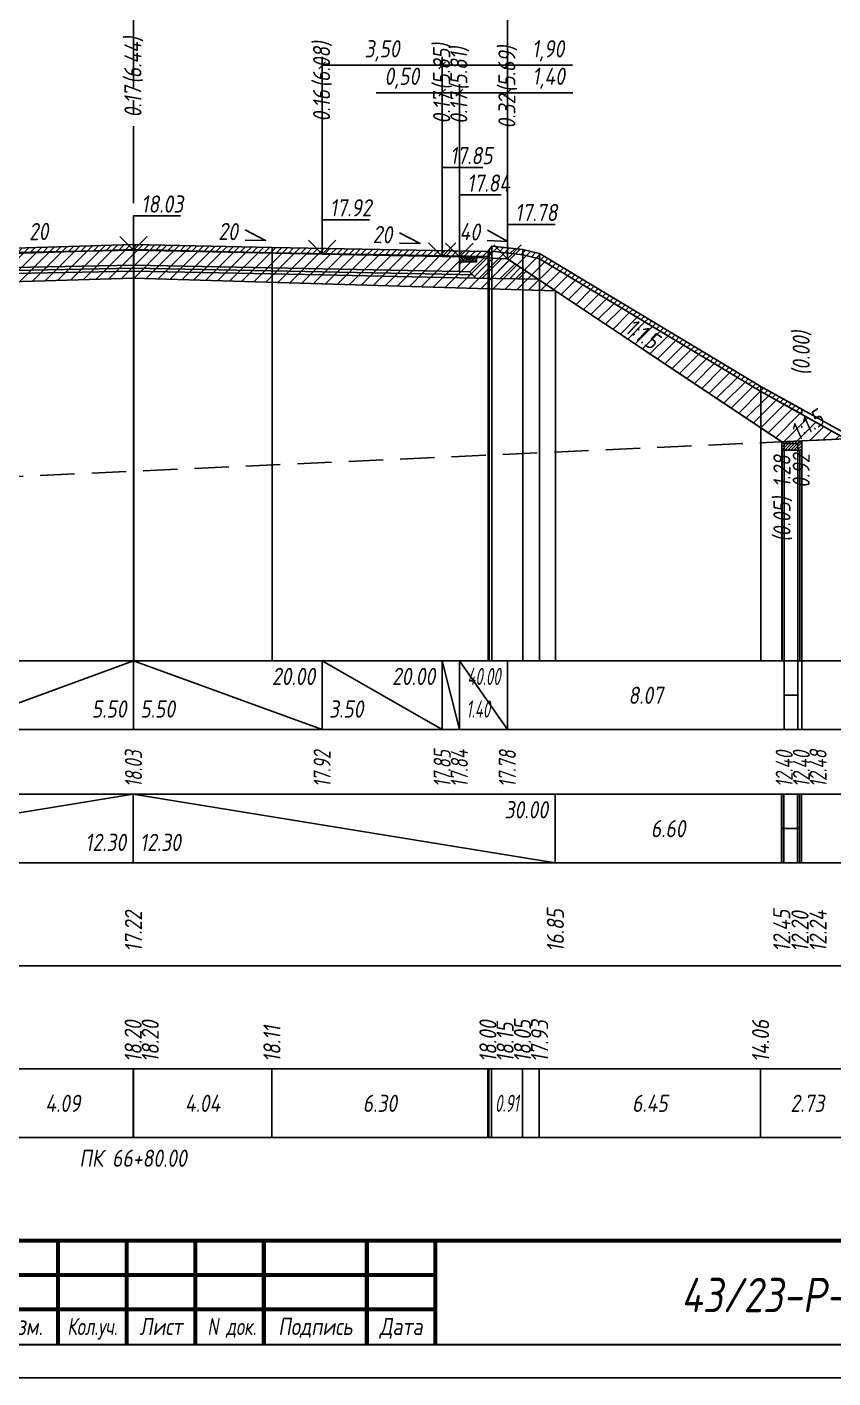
# Model space of a CAD drawing. Extents: x -717 to 1451, y -133302 to 233.
# Drawn here: x 205.4 to 322.9, y -105058.4 to -104861.7 of the extents above; entities that cross this region are included whole.
import ezdxf
from ezdxf.enums import TextEntityAlignment as Align

# ---------------------------------------------------------------- set-up
doc = ezdxf.new("R2010")
doc.units = 0
doc.linetypes.add('осевая2', pattern=[1.125, 0.75, -0.125, 0.125, -0.125])
doc.linetypes.add('штриховая', pattern=[0.75, 0.5, -0.25])
for name, color, linetype in [('Зарамочное оформление', 7, 'Continuous'), ('Интерполированный поперечник', 2, 'Continuous'), ('Код_510', 7, 'Continuous'), ('Код_514', 1, 'Continuous'), ('Код_516', 1, 'Continuous'), ('Контур_0', 7, 'Continuous'), ('Контур_2521', 7, 'Continuous'), ('Контур_2564', 7, 'Continuous'), ('Контур_2660', 7, 'Continuous'), ('Контур_2665', 7, 'Continuous'), ('Контур_400', 7, 'Continuous'), ('Контур_508', 7, 'Continuous'), ('Контур_512', 7, 'Continuous'), ('Контур_513', 7, 'Continuous'), ('Контур_818', 7, 'Continuous'), ('Красный поперечник', 1, 'Continuous'), ('Объём_2501', 7, 'Continuous'), ('Объём_2564', 7, 'Continuous'), ('Объём_2650', 7, 'Continuous'), ('Объём_2660', 7, 'Continuous'), ('Объём_2661', 7, 'Continuous'), ('Объём_2663', 7, 'Continuous'), ('Объём_2664', 7, 'Continuous'), ('Объём_2665', 7, 'Continuous'), ('Объём_2666', 7, 'Continuous'), ('Ось', 1, 'осевая2'), ('Откосы', 7, 'Continuous'), ('Отметки покрытия', 7, 'Continuous'), ('Подписи поперечников', 7, 'Continuous'), ('Рабочие отметки', 7, 'Continuous'), ('Рабочие отметки доп.', 7, 'Continuous'), ('Таблица', 7, 'Continuous'), ('Уклоны проезжей части', 7, 'Continuous'), ('Черный поперечник', 3, 'Continuous')]:
    doc.layers.add(name, color=color, linetype=linetype)
for name, color, linetype, true_color in [('Контур_2540', 2, 'Continuous', 0xffff00), ('Контур_2560', 2, 'Continuous', 0xffff00), ('Контур_2561', 7, 'Continuous', 0xff8040), ('Контур_2562', 3, 'Continuous', 0x00ff00), ('Контур_2563', 7, 'Continuous', 0xff8000), ('Контур_2570', 7, 'Continuous', 0x80ff00), ('Контур_2583', 3, 'Continuous', 0x00ff00), ('Контур_2584', 3, 'Continuous', 0x00ff00), ('Контур_2736', 4, 'Continuous', 0x00ffff), ('Контур_2737', 4, 'Continuous', 0x00ffff), ('Контур_2738', 4, 'Continuous', 0x00ffff), ('Контур_2739', 4, 'Continuous', 0x00ffff), ('Контур_2741', 4, 'Continuous', 0x00ffff), ('Контур_2742', 4, 'Continuous', 0x00ffff), ('Контур_2743', 4, 'Continuous', 0x00ffff), ('Контур_2744', 7, 'Continuous', 0xa4ffff), ('Контур_2745', 7, 'Continuous', 0xa4ffff), ('Контур_2747', 4, 'Continuous', 0x00ffff), ('Контур_2748', 4, 'Continuous', 0x00ffff), ('Контур_2749', 4, 'Continuous', 0x00ffff), ('Контур_2750', 4, 'Continuous', 0x00ffff), ('Контур_2751', 4, 'Continuous', 0x00ffff), ('Контур_2752', 4, 'Continuous', 0x00ffff), ('Контур_402', 7, 'Continuous', 0xff6464), ('Контур_703', 4, 'Continuous', 0x00ffff), ('Контур_705', 4, 'Continuous', 0x00ffff), ('Контур_707', 4, 'Continuous', 0x00ffff), ('Контур_720', 131, 'Continuous', 0xaaffff), ('Объём_2500', 7, 'Continuous', 0xc0c0c0), ('Объём_2520', 7, 'Continuous', 0x80ffff), ('Объём_2540', 2, 'Continuous', 0xffff00), ('Объём_2560', 2, 'Continuous', 0xffff00), ('Объём_2561', 7, 'Continuous', 0xff8040), ('Объём_2562', 3, 'Continuous', 0x00ff00), ('Объём_2563', 7, 'Continuous', 0xff8000), ('Объём_2570', 7, 'Continuous', 0x80ff00), ('Объём_2580', 3, 'Continuous', 0x00ff00), ('Объём_2583', 3, 'Continuous', 0x00ff00), ('Объём_2584', 3, 'Continuous', 0x00ff00), ('Объём_2594', 3, 'Continuous', 0x00ff00), ('Объём_2598', 3, 'Continuous', 0x00ff00), ('Объём_2600', 7, 'Continuous', 0x808000), ('Объём_2620', 2, 'Continuous', 0xffff00)]:
    doc.layers.add(name, color=color, linetype=linetype, true_color=true_color)
doc.styles.get("Standard").update_dxf_attribs({"font": 'txt', "height": 2.5})
doc.styles.add('М', font='romand.shx', dxfattribs={"width": 0.8, "oblique": 10, "height": 2.5})
doc.dimstyles.new('ISO-25', dxfattribs={"dimtxt": 2.5, "dimasz": 2.5, "dimexe": 1.25, "dimexo": 0.625, "dimtad": 1, "dimtxsty": 'Standard', "dimcen": 2.5, "dimadec": 0, "dimazin": 0, "dimtfac": 1, "dimtmove": 0, "dimatfit": 3, "dimfxl": 1, "dimarcsym": 0})

# ---------------------------------------------------------------- blocks, each defined once
blk = doc.blocks.new('_Oblique')
at = {"color": 0, "linetype": 'ByBlock', "lineweight": -2}
blk.add_line((-0.5, -0.5), (0.5, 0.5), dxfattribs=at)
blk = doc.blocks.new('*D2130')
at = {"color": 0, "lineweight": -2, "transparency": 16777216}
for p, q in [((268.44, -104894.57), (268.44, -104870)), ((275.44, -104894.85), (275.44, -104870)), ((268.44, -104871.25), (275.44, -104871.25)), ((275.44, -104871.25), (285, -104871.25))]:
    blk.add_line(p, q, dxfattribs=at)
at = {"layer": 'Defpoints', "color": 0, "transparency": 16777216}
for p in [(275.44, -104871.25), (268.44, -104895.2), (275.44, -104895.48)]:
    blk.add_point(p, dxfattribs=at)
at = {"color": 0, "lineweight": -2, "transparency": 16777216, "rotation": 180}
blk.add_blockref('_Oblique', (268.44, -104871.25), dxfattribs=at)
at = {"color": 0, "lineweight": -2, "transparency": 16777216}
blk.add_blockref('_Oblique', (275.44, -104871.25), dxfattribs=at)
at = {"color": 0, "transparency": 16777216, "insert": (281.46, -104869.14), "char_height": 2.5, "width": 8.75, "attachment_point": 5, "style": 'М'}
blk.add_mtext('1,40', dxfattribs=at)
blk = doc.blocks.new('*D2132')
at = {"color": 0, "lineweight": -2, "transparency": 16777216}
for p, q in [((265.94, -104894.52), (265.94, -104870)), ((268.44, -104894.57), (268.44, -104870)), ((265.94, -104871.25), (256.31, -104871.25)), ((268.44, -104871.25), (265.94, -104871.25))]:
    blk.add_line(p, q, dxfattribs=at)
at = {"layer": 'Defpoints', "color": 0, "transparency": 16777216}
for p in [(268.44, -104871.25), (265.94, -104895.15), (268.44, -104895.2)]:
    blk.add_point(p, dxfattribs=at)
at = {"color": 0, "lineweight": -2, "transparency": 16777216, "rotation": 180}
blk.add_blockref('_Oblique', (265.94, -104871.25), dxfattribs=at)
at = {"color": 0, "lineweight": -2, "transparency": 16777216}
blk.add_blockref('_Oblique', (268.44, -104871.25), dxfattribs=at)
at = {"color": 0, "transparency": 16777216, "insert": (260.07, -104869.14), "char_height": 2.5, "width": 9.1667, "attachment_point": 5, "style": 'М'}
blk.add_mtext('0,50', dxfattribs=at)
blk = doc.blocks.new('*D2134')
at = {"color": 0, "lineweight": -2, "transparency": 16777216}
for p, q in [((248.44, -104894.17), (248.44, -104866)), ((265.94, -104894.52), (265.94, -104866)), ((265.94, -104867.25), (248.44, -104867.25))]:
    blk.add_line(p, q, dxfattribs=at)
at = {"layer": 'Defpoints', "color": 0, "transparency": 16777216}
for p in [(248.44, -104867.25), (248.44, -104894.8), (265.94, -104895.15)]:
    blk.add_point(p, dxfattribs=at)
at = {"color": 0, "lineweight": -2, "transparency": 16777216, "rotation": 180}
blk.add_blockref('_Oblique', (248.44, -104867.25), dxfattribs=at)
at = {"color": 0, "lineweight": -2, "transparency": 16777216}
blk.add_blockref('_Oblique', (265.94, -104867.25), dxfattribs=at)
at = {"color": 0, "transparency": 16777216, "insert": (257.19, -104865.14), "char_height": 2.5, "width": 9.5833, "attachment_point": 5, "style": 'М'}
blk.add_mtext('3,50', dxfattribs=at)
blk = doc.blocks.new('*D2135')
at = {"color": 0, "lineweight": -2, "transparency": 16777216}
for p, q in [((265.94, -104894.52), (265.94, -104866)), ((275.44, -104894.85), (275.44, -104866)), ((265.94, -104867.25), (275.44, -104867.25)), ((275.44, -104867.25), (284.93, -104867.25))]:
    blk.add_line(p, q, dxfattribs=at)
at = {"layer": 'Defpoints', "color": 0, "transparency": 16777216}
for p in [(265.94, -104867.25), (265.94, -104895.15), (275.44, -104895.48)]:
    blk.add_point(p, dxfattribs=at)
at = {"color": 0, "lineweight": -2, "transparency": 16777216, "rotation": 180}
blk.add_blockref('_Oblique', (265.94, -104867.25), dxfattribs=at)
at = {"color": 0, "lineweight": -2, "transparency": 16777216}
blk.add_blockref('_Oblique', (275.44, -104867.25), dxfattribs=at)
at = {"color": 0, "transparency": 16777216, "insert": (281.39, -104865.14), "char_height": 2.5, "width": 8.75, "attachment_point": 5, "style": 'М'}
blk.add_mtext('1,90', dxfattribs=at)
blk = doc.blocks.new('*D2137')
at = {"color": 0, "lineweight": -2, "transparency": 16777216}
for p, q in [((166.44, -104894.85), (166.44, -104858)), ((275.44, -104894.85), (275.44, -104858)), ((166.44, -104859.25), (275.44, -104859.25))]:
    blk.add_line(p, q, dxfattribs=at)
at = {"layer": 'Defpoints', "color": 0, "transparency": 16777216}
for p in [(275.44, -104859.25), (166.44, -104895.48), (275.44, -104895.48)]:
    blk.add_point(p, dxfattribs=at)
at = {"color": 0, "lineweight": -2, "transparency": 16777216, "rotation": 180}
blk.add_blockref('_Oblique', (166.44, -104859.25), dxfattribs=at)
at = {"color": 0, "lineweight": -2, "transparency": 16777216}
blk.add_blockref('_Oblique', (275.44, -104859.25), dxfattribs=at)
at = {"color": 0, "transparency": 16777216, "insert": (220.94, -104857.14), "char_height": 2.5, "width": 11.25, "attachment_point": 5, "style": 'М'}
blk.add_mtext('21,80', dxfattribs=at)
blk = doc.blocks.new('Штамп')
at = {"linetype": 'Continuous'}
blk.add_wipeout([(199.95, -411.25), (384.95, -411.25), (384.95, -426.25), (199.95, -426.25)], dxfattribs=at).dxf.layer = 'Зарамочное оформление'
at = {"layer": 'Зарамочное оформление', "linetype": 'Continuous', "lineweight": -3, "const_width": 0.6, "flags": 128}
for points in [[(199.95, -426.25), (199.95, -411.25), (384.95, -411.25)], [(209.95, -411.25), (209.95, -426.25)], [(219.95, -411.25), (219.95, -426.25)], [(229.95, -411.25), (229.95, -426.25)], [(239.95, -411.25), (239.95, -426.25)], [(254.95, -411.25), (254.95, -426.25)], [(264.95, -411.25), (264.95, -426.25)], [(374.95, -411.25), (374.95, -426.25)], [(199.95, -416.25), (264.95, -416.25)], [(374.95, -418.25), (384.95, -418.25)], [(199.95, -421.25), (264.95, -421.25)]]:
    blk.add_lwpolyline(points, dxfattribs=at)
at = {"linetype": 'Continuous', "insert": (319.95, -419.17), "char_height": 5, "width": 110, "attachment_point": 5, "style": 'М'}
blk.add_mtext('{\\Q10;\\W0.8;43/23-Р-ЗП2-1}', dxfattribs=at)
at = {"layer": 'Зарамочное оформление', "linetype": 'Continuous', "style": 'М', "oblique": 10}
for s, width, p in [('Лист', 0.8, (379.95, -414.66)), ('Изм.', 0.8, (204.95, -423.75)), ('Кол.уч.', 0.7, (214.95, -423.75)), ('Лист', 0.8, (224.95, -423.75)), ('N док.', 0.7, (235.28, -423.75)), ('Подпись', 0.8, (247.45, -423.75)), ('Дата', 0.8, (259.95, -423.75))]:
    blk.add_text(s, height=2.5, dxfattribs=dict(at, width=width)).set_placement(p, align=Align.MIDDLE_CENTER)
blk = doc.blocks.new('шифр')
blk.add_blockref('Штамп', (0, -104687))

msp = doc.modelspace()

# ---------------------------------------------------------------- hatches: boundary and pattern name
h = msp.add_hatch()
h.set_pattern_fill('ANSI37', color=256, scale=0.1)
h.set_pattern_definition([(45, (269.69328, -104895.38618), (-0.22451, 0.22451), []), (135, (269.69328, -104895.38618), (-0.22451, -0.22451), [])])
h.paths.add_polyline_path([(268.443, -104895.136), (268.443, -104895.889), (270.949, -104895.889), (270.944, -104895.236), (269.764, -104895.386)])
at = {"layer": 'Объём_2563'}
h = msp.add_hatch(dxfattribs=at)
h.set_pattern_fill('ANSI31', color=256, scale=0.3)
h.paths.add_polyline_path([(269.943, -104897.316), (270.862, -104898.235), (279.943, -104898.416), (275.443, -104895.416), (270.944, -104895.236), (270.949, -104895.889), (268.443, -104895.889), (268.443, -104897.286)])
at = {"layer": 'Объём_2570'}
h = msp.add_hatch(dxfattribs=at)
h.set_pattern_fill('ANSI31', color=256, scale=0.2)
h.paths.add_polyline_path([(220.943, -104894.101), (200.49, -104894.736), (171.405, -104895.467), (170.905, -104894.716), (167.67, -104894.944), (167.67, -104894.194), (170.905, -104893.966), (171.405, -104894.717), (200.49, -104893.986), (220.943, -104893.351)])
h = msp.add_hatch(dxfattribs=at)
h.set_pattern_fill('ANSI31', color=256, scale=0.2)
h.paths.add_polyline_path([(318.342, -104918.073), (312.405, -104914.767), (280.137, -104895.413), (277.693, -104894.842), (273.161, -104894.336), (272.661, -104895.096), (241.18, -104894.552), (220.986, -104894.099), (220.943, -104894.101), (220.943, -104893.351), (220.986, -104893.349), (241.18, -104893.802), (272.661, -104894.346), (273.161, -104893.586), (277.693, -104894.092), (280.137, -104894.663), (312.405, -104914.017), (318.342, -104917.323)])
at = {"layer": 'Объём_2600'}
h = msp.add_hatch(dxfattribs=at)
h.set_pattern_fill('ANSI31', color=6, scale=0.4)
h.paths.add_polyline_path([(220.943, -104898.236), (159.446, -104900.081), (120.545, -104926.015), (152.121, -104903.656), (167.67, -104894.194), (167.67, -104894.944), (170.905, -104894.716), (171.405, -104895.467), (200.49, -104894.736), (220.943, -104894.101)])
h = msp.add_hatch(dxfattribs=at)
h.set_pattern_fill('ANSI31', color=6, scale=0.4)
h.paths.add_polyline_path([(318.342, -104921.943), (315.431, -104922.075), (282.441, -104900.081), (220.943, -104898.236), (220.943, -104894.101), (220.986, -104894.099), (241.18, -104894.552), (272.661, -104895.096), (273.161, -104894.336), (277.693, -104894.842), (280.137, -104895.413), (312.405, -104914.767), (324.77, -104921.651)])
at = {"layer": 'Объём_2620'}
h = msp.add_hatch(dxfattribs=at)
h.set_pattern_fill('ANSI31', color=2, scale=0.1)
h.paths.add_polyline_path([(315.431, -104922.075), (318.342, -104921.943), (318.342, -104923.145), (318.091, -104923.313), (315.485, -104923.313), (315.431, -104923.277)])

# ---------------------------------------------------------------- linework, layer by layer
at = {"flags": 128}
msp.add_lwpolyline([(-30.054, -105058.421), (389.946, -105058.421), (389.946, -104761.421), (-30.054, -104761.421)], close=True, dxfattribs=at)
at = {"const_width": 0.6, "flags": 128}
msp.add_lwpolyline([(-10.054, -105053.421), (384.946, -105053.421), (384.946, -104766.421), (-10.054, -104766.421)], close=True, dxfattribs=at)
msp.add_lwpolyline([(268.443, -104895.136), (268.443, -104895.889), (270.949, -104895.889), (270.944, -104895.236), (269.764, -104895.386), (268.443, -104895.136)])
at = {"layer": 'Код_510'}
for p, q in [((220.889, -105023.421), (220.889, -105013.421)), ((220.932, -105023.421), (220.932, -105013.421)), ((241.125, -105023.421), (241.125, -105013.421)), ((272.607, -105023.421), (272.607, -105013.421)), ((272.752, -105023.421), (272.752, -105013.421)), ((273.107, -105023.421), (273.107, -105013.421)), ((277.638, -105023.421), (277.638, -105013.421)), ((280.083, -105023.421), (280.083, -105013.421)), ((312.351, -105023.421), (312.351, -105013.421))]:
    msp.add_line(p, q, dxfattribs=at)
at = {"layer": 'Код_514'}
for p, q in [((193.443, -104964), (220.943, -104954)), ((220.943, -104964), (220.943, -104954)), ((220.943, -104954), (248.443, -104964)), ((248.443, -104964), (248.443, -104954)), ((248.443, -104954), (265.943, -104964)), ((265.943, -104964), (265.943, -104954)), ((265.943, -104954), (268.443, -104964)), ((268.443, -104964), (268.443, -104954)), ((268.443, -104954), (275.443, -104964)), ((275.443, -104964), (275.443, -104954)), ((315.788, -104964), (315.788, -104954)), ((317.788, -104964), (317.788, -104954)), ((318.342, -104964), (318.342, -104954)), ((315.788, -104959), (317.788, -104959))]:
    msp.add_line(p, q, dxfattribs=at)
at = {"layer": 'Код_516'}
for p, q in [((159.392, -104983.421), (220.889, -104973.421)), ((220.889, -104983.421), (220.889, -104973.421)), ((220.889, -104973.421), (282.386, -104983.421)), ((282.386, -104983.421), (282.386, -104973.421)), ((315.377, -104983.421), (315.377, -104973.421)), ((315.377, -104983.421), (315.377, -104973.421)), ((315.431, -104983.421), (315.431, -104973.421)), ((315.734, -104983.421), (315.734, -104973.421)), ((317.734, -104983.421), (317.734, -104973.421)), ((318.036, -104983.421), (318.036, -104973.421)), ((318.288, -104983.421), (318.288, -104973.421)), ((315.431, -104978.421), (315.734, -104978.421)), ((315.734, -104978.421), (317.734, -104978.421)), ((317.734, -104978.421), (318.036, -104978.421))]:
    msp.add_line(p, q, dxfattribs=at)
at = {"layer": 'Контур_0', "flags": 128}
for points in [[(220.943, -104894.186), (193.443, -104894.736), (175.943, -104895.086), (175.943, -104895.086), (175.943, -104895.086), (175.943, -104895.086), (175.943, -104895.086), (173.443, -104895.136), (173.443, -104897.286), (175.943, -104897.236), (175.943, -104897.236), (175.943, -104897.236), (175.943, -104897.236), (175.943, -104897.236), (175.943, -104897.236), (193.443, -104896.886), (220.943, -104896.336), (220.943, -104894.186)], [(220.943, -104894.186), (248.443, -104894.736), (265.943, -104895.086), (265.943, -104895.086), (265.943, -104895.086), (265.943, -104895.086), (265.943, -104895.086), (265.943, -104895.086), (268.443, -104895.136), (268.443, -104897.286), (265.943, -104897.236), (265.943, -104897.236), (265.943, -104897.236), (265.943, -104897.236), (265.943, -104897.236), (265.943, -104897.236), (248.443, -104896.886), (220.943, -104896.336), (220.943, -104894.186)], [(220.943, -104896.336), (193.443, -104896.886), (175.943, -104897.236), (175.943, -104897.236), (175.943, -104897.236), (175.943, -104897.236), (175.943, -104897.236), (175.943, -104897.236), (173.443, -104897.286), (171.943, -104897.316), (171.025, -104898.235), (173.443, -104898.186), (175.943, -104898.136), (175.943, -104898.136), (175.943, -104898.136), (175.943, -104898.136), (175.943, -104898.136), (175.943, -104898.136), (193.443, -104897.786), (220.943, -104897.236), (220.943, -104896.336)], [(220.943, -104896.336), (248.443, -104896.886), (265.943, -104897.236), (265.943, -104897.236), (265.943, -104897.236), (265.943, -104897.236), (265.943, -104897.236), (265.943, -104897.236), (268.443, -104897.286), (269.943, -104897.316), (270.862, -104898.235), (268.443, -104898.186), (265.943, -104898.136), (265.943, -104898.136), (265.943, -104898.136), (265.943, -104898.136), (265.943, -104898.136), (265.943, -104898.136), (248.443, -104897.786), (220.943, -104897.236), (220.943, -104896.336)], [(275.443, -104895.416), (275.443, -104895.416)], [(275.443, -104895.416), (315.431, -104922.075), (315.431, -104922.075), (315.431, -104922.075), (315.431, -104922.075), (315.431, -104922.075), (315.431, -104922.075), (315.431, -104922.075), (315.431, -104922.075), (315.431, -104922.075), (315.431, -104922.075), (315.431, -104922.075), (315.431, -104922.075), (315.431, -104922.075), (315.431, -104922.075), (315.788, -104922.313)], [(275.443, -104895.416), (315.431, -104922.075), (315.431, -104922.075), (315.431, -104922.075), (315.431, -104922.075), (315.431, -104922.075), (315.431, -104922.075), (315.431, -104922.075), (315.431, -104922.075), (315.431, -104922.075), (315.431, -104922.075), (315.431, -104922.075), (315.431, -104922.075), (315.431, -104922.075), (315.431, -104922.075), (315.788, -104922.313), (317.788, -104922.313), (318.342, -104921.943), (318.342, -104921.943), (318.342, -104921.943), (318.342, -104921.943), (318.342, -104921.943), (318.342, -104921.943), (318.342, -104921.943), (318.342, -104921.943), (318.342, -104921.943), (318.342, -104921.943), (318.342, -104921.943), (318.342, -104921.943), (318.342, -104921.943)], [(268.443, -104897.286), (269.943, -104897.316), (270.862, -104898.235), (279.943, -104898.416)]]:
    msp.add_lwpolyline(points, dxfattribs=at)
at = {"layer": 'Контур_2521', "color": 250, "flags": 128}
for points in [[(220.943, -104896.786), (193.443, -104897.336), (175.943, -104897.686), (175.943, -104897.686), (175.943, -104897.686), (175.943, -104897.686), (175.943, -104897.686), (175.943, -104897.686), (173.443, -104897.736), (171.484, -104897.775)], [(220.943, -104896.786), (248.443, -104897.336), (265.943, -104897.686), (265.943, -104897.686), (265.943, -104897.686), (265.943, -104897.686), (265.943, -104897.686), (265.943, -104897.686), (268.443, -104897.736), (270.402, -104897.775)]]:
    msp.add_lwpolyline(points, dxfattribs=at)
at = {"layer": 'Контур_2540', "flags": 128}
for points in [[(193.443, -104897.786), (175.943, -104898.136), (173.443, -104898.186), (171.025, -104898.235), (161.943, -104898.416), (159.446, -104900.081), (220.943, -104898.236), (220.943, -104897.236), (193.443, -104897.786)], [(220.943, -104898.236), (282.441, -104900.081), (279.943, -104898.416), (270.862, -104898.235), (268.443, -104898.186), (265.943, -104898.136), (248.443, -104897.786), (220.943, -104897.236), (220.943, -104898.236)]]:
    msp.add_lwpolyline(points, dxfattribs=at)
at = {"layer": 'Контур_2560', "flags": 128}
msp.add_lwpolyline([(268.443, -104895.136), (275.443, -104895.416), (275.443, -104895.416), (275.443, -104895.416)], dxfattribs=at)
at = {"layer": 'Контур_2561', "flags": 128}
msp.add_lwpolyline([(268.443, -104895.136), (268.443, -104895.136), (275.443, -104895.416), (275.443, -104895.416), (268.443, -104895.136)], dxfattribs=at)
at = {"layer": 'Контур_2562', "flags": 128}
msp.add_lwpolyline([(275.443, -104895.416), (275.443, -104895.416), (275.443, -104895.416), (275.443, -104895.416), (275.443, -104895.416)], dxfattribs=at)
at = {"layer": 'Контур_2563', "flags": 128}
msp.add_lwpolyline([(269.943, -104897.316), (270.862, -104898.235), (279.943, -104898.416), (275.443, -104895.416), (268.443, -104895.136), (268.443, -104897.286), (269.943, -104897.316)], dxfattribs=at)
at = {"layer": 'Контур_2564', "flags": 128}
msp.add_lwpolyline([(268.443, -104895.136), (275.443, -104895.416)], dxfattribs=at)
at = {"layer": 'Контур_2570', "flags": 128}
msp.add_lwpolyline([(84.19, -104927.59), (111.15, -104926.815), (112.125, -104928.011), (114.011, -104930.152), (115.377, -104930.138), (116.343, -104930.091), (117.438, -104928.846), (119.312, -104926.888), (152.121, -104903.656), (167.67, -104894.194), (167.67, -104894.944), (170.905, -104894.716), (171.405, -104895.467), (200.49, -104894.736), (220.943, -104894.101), (220.986, -104894.099), (241.18, -104894.552), (272.661, -104895.096), (272.806, -104894.869), (273.161, -104894.336), (277.693, -104894.842), (280.137, -104895.413), (312.405, -104914.767), (326.043, -104922.36)], dxfattribs=at)
at = {"layer": 'Контур_2583', "flags": 128}
for points in [[(315.788, -104922.313), (315.431, -104922.075), (315.431, -104923.277), (315.485, -104923.313), (315.788, -104923.313), (315.788, -104922.313)], [(318.342, -104923.145), (318.342, -104921.943), (317.788, -104922.313), (317.788, -104923.313), (318.091, -104923.313), (318.342, -104923.145)]]:
    msp.add_lwpolyline(points, dxfattribs=at)
at = {"layer": 'Контур_2584', "flags": 128}
msp.add_lwpolyline([(315.788, -104922.313), (315.788, -104923.313), (317.788, -104923.313), (317.788, -104922.313), (315.788, -104922.313)], dxfattribs=at)
at = {"layer": 'Контур_2660', "flags": 128}
for points in [[(159.446, -104900.081), (220.943, -104898.236)], [(220.943, -104898.236), (282.441, -104900.081)]]:
    msp.add_lwpolyline(points, dxfattribs=at)
at = {"layer": 'Контур_2665', "flags": 128}
msp.add_lwpolyline([(275.443, -104895.416), (275.443, -104895.416)], dxfattribs=at)
at = {"layer": 'Контур_2736', "flags": 128}
for points in [[(275.443, -104895.416), (315.431, -104922.075)], [(315.431, -104922.075), (315.788, -104922.313)]]:
    msp.add_lwpolyline(points, dxfattribs=at)
at = {"layer": 'Контур_2737', "flags": 128}
msp.add_lwpolyline([(315.431, -104922.075), (315.431, -104922.075)], dxfattribs=at)
at = {"layer": 'Контур_2738', "flags": 128}
msp.add_lwpolyline([(315.431, -104922.075), (315.431, -104922.075)], dxfattribs=at)
at = {"layer": 'Контур_2739', "flags": 128}
msp.add_lwpolyline([(315.431, -104922.075), (315.431, -104922.075)], dxfattribs=at)
at = {"layer": 'Контур_2741', "flags": 128}
msp.add_lwpolyline([(318.342, -104921.943), (318.342, -104921.943)], dxfattribs=at)
at = {"layer": 'Контур_2742', "flags": 128}
msp.add_lwpolyline([(318.342, -104921.943), (318.342, -104921.943)], dxfattribs=at)
at = {"layer": 'Контур_2743', "flags": 128}
msp.add_lwpolyline([(318.342, -104921.943), (318.342, -104921.943)], dxfattribs=at)
at = {"layer": 'Контур_2744', "flags": 128}
msp.add_lwpolyline([(318.342, -104921.943), (318.342, -104921.943)], dxfattribs=at)
msp.add_lwpolyline([(318.342, -104921.943), (318.342, -104921.943)], dxfattribs=at)
msp.add_lwpolyline([(318.342, -104921.943), (318.342, -104921.943)], dxfattribs=at)
msp.add_lwpolyline([(318.342, -104921.943), (318.342, -104921.943)], dxfattribs=at)
msp.add_lwpolyline([(318.342, -104921.943), (318.342, -104921.943)], dxfattribs=at)
msp.add_lwpolyline([(318.342, -104921.943), (318.342, -104921.943)], dxfattribs=at)
at = {"layer": 'Контур_2745', "flags": 128}
msp.add_lwpolyline([(315.431, -104922.075), (315.431, -104922.075)], dxfattribs=at)
msp.add_lwpolyline([(315.431, -104922.075), (315.431, -104922.075)], dxfattribs=at)
msp.add_lwpolyline([(315.431, -104922.075), (315.431, -104922.075)], dxfattribs=at)
msp.add_lwpolyline([(315.431, -104922.075), (315.431, -104922.075)], dxfattribs=at)
msp.add_lwpolyline([(315.431, -104922.075), (315.431, -104922.075)], dxfattribs=at)
msp.add_lwpolyline([(315.431, -104922.075), (315.431, -104922.075)], dxfattribs=at)
at = {"layer": 'Контур_2747', "flags": 128}
msp.add_lwpolyline([(315.431, -104922.075), (315.431, -104922.075)], dxfattribs=at)
at = {"layer": 'Контур_2748', "flags": 128}
msp.add_lwpolyline([(315.431, -104922.075), (315.431, -104922.075)], dxfattribs=at)
at = {"layer": 'Контур_2749', "flags": 128}
msp.add_lwpolyline([(315.431, -104922.075), (315.431, -104922.075)], dxfattribs=at)
at = {"layer": 'Контур_2750', "flags": 128}
msp.add_lwpolyline([(318.342, -104921.943), (318.342, -104921.943)], dxfattribs=at)
at = {"layer": 'Контур_2751', "flags": 128}
msp.add_lwpolyline([(318.342, -104921.943), (318.342, -104921.943)], dxfattribs=at)
at = {"layer": 'Контур_2752', "flags": 128}
msp.add_lwpolyline([(318.342, -104921.943), (318.342, -104921.943)], dxfattribs=at)
at = {"layer": 'Контур_400', "flags": 128}
for points in [[(173.443, -104895.136), (175.943, -104895.086), (175.943, -104895.086), (175.943, -104895.086), (175.943, -104895.086), (175.943, -104895.086), (175.943, -104895.086), (193.443, -104894.736), (220.943, -104894.186)], [(220.943, -104894.186), (248.443, -104894.736), (265.943, -104895.086), (265.943, -104895.086), (265.943, -104895.086), (265.943, -104895.086), (265.943, -104895.086), (265.943, -104895.086), (268.443, -104895.136)]]:
    msp.add_lwpolyline(points, dxfattribs=at)
at = {"layer": 'Контур_402', "flags": 128}
msp.add_lwpolyline([(159.446, -104900.081), (220.943, -104898.236), (282.441, -104900.081)], dxfattribs=at)
at = {"layer": 'Контур_508', "flags": 128}
msp.add_lwpolyline([(105, -104932.823), (108.568, -104935.202), (112.318, -104932.702), (112.318, -104931.5), (159.446, -104900.081), (220.943, -104898.236), (282.441, -104900.081), (315.431, -104922.075), (315.431, -104923.277), (315.485, -104923.313), (315.788, -104923.313), (317.788, -104923.313), (318.091, -104923.313), (318.342, -104923.145)], dxfattribs=at)
at = {"layer": 'Контур_512', "flags": 128}
msp.add_lwpolyline([(105, -104932.823), (108.568, -104935.202), (112.318, -104932.702), (112.318, -104931.5), (159.446, -104900.081), (220.943, -104898.236), (282.441, -104900.081), (315.431, -104922.075), (315.431, -104923.277), (315.485, -104923.313), (315.788, -104923.313), (317.788, -104923.313), (318.091, -104923.313), (318.342, -104923.145)], dxfattribs=at)
at = {"layer": 'Контур_513', "flags": 128}
msp.add_lwpolyline([(105, -104932.823), (108.568, -104935.202), (112.318, -104932.702), (112.318, -104931.5), (159.446, -104900.081), (220.943, -104898.236), (282.441, -104900.081), (315.431, -104922.075), (315.431, -104923.277), (315.485, -104923.313), (315.788, -104923.313), (317.788, -104923.313), (318.091, -104923.313), (318.342, -104923.145)], dxfattribs=at)
at = {"layer": 'Контур_703', "flags": 128}
msp.add_lwpolyline([(275.443, -104895.416), (315.431, -104922.075)], dxfattribs=at)
at = {"layer": 'Контур_705', "flags": 128}
msp.add_lwpolyline([(315.431, -104922.075), (315.431, -104922.075)], dxfattribs=at)
at = {"layer": 'Контур_707', "flags": 128}
msp.add_lwpolyline([(317.788, -104922.313), (318.342, -104921.943)], dxfattribs=at)
at = {"layer": 'Контур_720', "flags": 128}
msp.add_lwpolyline([(315.788, -104922.313), (317.788, -104922.313)], dxfattribs=at)
at = {"layer": 'Контур_818', "flags": 128}
msp.add_lwpolyline([(105, -104926.992), (111.15, -104926.815), (112.125, -104928.011), (114.011, -104930.152), (115.377, -104930.138), (116.343, -104930.091), (117.438, -104928.846), (119.312, -104926.888), (152.121, -104903.656), (167.67, -104894.194), (167.67, -104894.944), (170.905, -104894.716), (171.405, -104895.467), (200.49, -104894.736), (220.943, -104894.101), (220.986, -104894.099), (241.18, -104894.552), (272.661, -104895.096), (272.806, -104894.869), (273.161, -104894.336), (277.693, -104894.842), (280.137, -104895.413), (312.405, -104914.767), (318.342, -104918.073)], dxfattribs=at)
at = {"layer": 'Красный поперечник'}
for p, q in [((193.443, -104894.736), (220.943, -104894.186)), ((220.943, -104894.186), (248.443, -104894.736)), ((248.443, -104894.736), (265.943, -104895.086)), ((265.943, -104895.086), (268.443, -104895.136)), ((268.443, -104895.136), (275.443, -104895.416)), ((275.443, -104895.416), (315.788, -104922.313)), ((220.943, -104898.236), (220.943, -104954)), ((282.441, -104900.081), (282.441, -104954)), ((315.431, -104922.075), (315.431, -104954)), ((317.788, -104922.313), (318.342, -104921.943)), ((315.431, -104923.277), (315.431, -104954)), ((315.485, -104923.313), (315.485, -104954)), ((315.788, -104922.313), (317.788, -104922.313)), ((315.788, -104923.313), (315.788, -104954)), ((317.788, -104923.313), (317.788, -104954)), ((318.091, -104923.313), (318.091, -104954)), ((318.342, -104923.145), (318.342, -104954))]:
    msp.add_line(p, q, dxfattribs=at)
at = {"layer": 'Объём_2500', "flags": 128}
for points in [[(220.943, -104894.186), (193.443, -104894.736), (175.943, -104895.086), (175.943, -104895.086), (175.943, -104895.086), (175.943, -104895.086), (175.943, -104895.086), (173.443, -104895.136), (173.443, -104897.286), (175.943, -104897.236), (175.943, -104897.236), (175.943, -104897.236), (175.943, -104897.236), (175.943, -104897.236), (175.943, -104897.236), (193.443, -104896.886), (220.943, -104896.336), (220.943, -104894.186)], [(220.943, -104894.186), (248.443, -104894.736), (265.943, -104895.086), (265.943, -104895.086), (265.943, -104895.086), (265.943, -104895.086), (265.943, -104895.086), (265.943, -104895.086), (268.443, -104895.136), (268.443, -104897.286), (265.943, -104897.236), (265.943, -104897.236), (265.943, -104897.236), (265.943, -104897.236), (265.943, -104897.236), (265.943, -104897.236), (248.443, -104896.886), (220.943, -104896.336), (220.943, -104894.186)]]:
    msp.add_lwpolyline(points, dxfattribs=at)
at = {"layer": 'Объём_2501', "flags": 128}
for points in [[(173.443, -104895.136), (175.943, -104895.086), (175.943, -104895.086), (175.943, -104895.086), (175.943, -104895.086), (175.943, -104895.086), (175.943, -104895.086), (193.443, -104894.736), (220.943, -104894.186)], [(220.943, -104894.186), (248.443, -104894.736), (265.943, -104895.086), (265.943, -104895.086), (265.943, -104895.086), (265.943, -104895.086), (265.943, -104895.086), (265.943, -104895.086), (268.443, -104895.136)]]:
    msp.add_lwpolyline(points, dxfattribs=at)
at = {"layer": 'Объём_2520', "color": 250, "flags": 128}
for points in [[(220.943, -104896.336), (193.443, -104896.886), (175.943, -104897.236), (175.943, -104897.236), (175.943, -104897.236), (175.943, -104897.236), (175.943, -104897.236), (175.943, -104897.236), (173.443, -104897.286), (171.943, -104897.316), (171.025, -104898.235), (173.443, -104898.186), (175.943, -104898.136), (175.943, -104898.136), (175.943, -104898.136), (175.943, -104898.136), (175.943, -104898.136), (175.943, -104898.136), (193.443, -104897.786), (220.943, -104897.236), (220.943, -104896.336)], [(220.943, -104896.336), (248.443, -104896.886), (265.943, -104897.236), (265.943, -104897.236), (265.943, -104897.236), (265.943, -104897.236), (265.943, -104897.236), (265.943, -104897.236), (268.443, -104897.286), (269.943, -104897.316), (270.862, -104898.235), (268.443, -104898.186), (265.943, -104898.136), (265.943, -104898.136), (265.943, -104898.136), (265.943, -104898.136), (265.943, -104898.136), (265.943, -104898.136), (248.443, -104897.786), (220.943, -104897.236), (220.943, -104896.336)]]:
    msp.add_lwpolyline(points, dxfattribs=at)
at = {"layer": 'Объём_2540', "flags": 128}
for points in [[(193.443, -104897.786), (175.943, -104898.136), (173.443, -104898.186), (171.025, -104898.235), (161.943, -104898.416), (159.446, -104900.081), (220.943, -104898.236), (220.943, -104897.236), (193.443, -104897.786)], [(220.943, -104898.236), (282.441, -104900.081), (279.943, -104898.416), (270.862, -104898.235), (268.443, -104898.186), (265.943, -104898.136), (248.443, -104897.786), (220.943, -104897.236), (220.943, -104898.236)]]:
    msp.add_lwpolyline(points, dxfattribs=at)
at = {"layer": 'Объём_2560', "flags": 128}
msp.add_lwpolyline([(268.443, -104895.136), (275.443, -104895.416), (275.443, -104895.416), (275.443, -104895.416)], dxfattribs=at)
at = {"layer": 'Объём_2561', "flags": 128}
msp.add_lwpolyline([(268.443, -104895.136), (268.443, -104895.136), (275.443, -104895.416), (275.443, -104895.416), (268.443, -104895.136)], dxfattribs=at)
at = {"layer": 'Объём_2562', "flags": 128}
msp.add_lwpolyline([(275.443, -104895.416), (275.443, -104895.416), (275.443, -104895.416), (275.443, -104895.416), (275.443, -104895.416)], dxfattribs=at)
at = {"layer": 'Объём_2563', "color": 250, "flags": 128}
msp.add_lwpolyline([(269.943, -104897.316), (270.862, -104898.235), (279.943, -104898.416), (275.443, -104895.416), (270.944, -104895.236), (270.949, -104895.889), (268.443, -104895.889), (268.443, -104897.286), (269.943, -104897.316)], dxfattribs=at)
at = {"layer": 'Объём_2564', "flags": 128}
msp.add_lwpolyline([(268.443, -104895.136), (275.443, -104895.416)], dxfattribs=at)
at = {"layer": 'Объём_2570', "flags": 128}
for points in [[(220.943, -104894.101), (200.49, -104894.736), (171.405, -104895.467), (170.905, -104894.716), (167.67, -104894.944), (167.67, -104894.194), (170.905, -104893.966), (171.405, -104894.717), (200.49, -104893.986), (220.943, -104893.351), (220.943, -104894.101), (220.943, -104894.101)], [(318.342, -104918.073), (312.405, -104914.767), (280.137, -104895.413), (277.693, -104894.842), (273.161, -104894.336), (272.661, -104895.096), (241.18, -104894.552), (220.986, -104894.099), (220.943, -104894.101), (220.943, -104893.351), (220.986, -104893.349), (241.18, -104893.802), (272.661, -104894.346), (273.161, -104893.586), (277.693, -104894.092), (280.137, -104894.663), (312.405, -104914.017), (318.342, -104917.323), (318.342, -104918.073), (318.342, -104918.073)]]:
    msp.add_lwpolyline(points, dxfattribs=at)
at = {"layer": 'Объём_2580', "flags": 128}
msp.add_lwpolyline([(275.443, -104895.416), (275.443, -104895.416)], dxfattribs=at)
at = {"layer": 'Объём_2583', "flags": 128}
for points in [[(315.788, -104922.313), (315.431, -104922.075), (315.431, -104923.277), (315.485, -104923.313), (315.788, -104923.313), (315.788, -104922.313)], [(318.342, -104923.145), (318.342, -104921.943), (317.788, -104922.313), (317.788, -104923.313), (318.091, -104923.313), (318.342, -104923.145)]]:
    msp.add_lwpolyline(points, dxfattribs=at)
at = {"layer": 'Объём_2584', "flags": 128}
msp.add_lwpolyline([(315.788, -104922.313), (315.788, -104923.313), (317.788, -104923.313), (317.788, -104922.313), (315.788, -104922.313)], dxfattribs=at)
at = {"layer": 'Объём_2594', "flags": 128}
for points in [[(315.431, -104922.075), (315.788, -104922.313)], [(317.788, -104922.313), (318.342, -104921.943)]]:
    msp.add_lwpolyline(points, dxfattribs=at)
at = {"layer": 'Объём_2598', "flags": 128}
msp.add_lwpolyline([(315.788, -104922.313), (317.788, -104922.313)], dxfattribs=at)
at = {"layer": 'Объём_2620', "flags": 128}
msp.add_lwpolyline([(315.431, -104922.075), (318.342, -104921.943), (318.342, -104923.145), (318.091, -104923.313), (315.485, -104923.313), (315.431, -104923.277), (315.431, -104922.075), (315.431, -104922.075)], dxfattribs=at)
at = {"layer": 'Объём_2650', "color": 6, "flags": 128}
for points in [[(220.943, -104898.236), (159.446, -104900.081), (120.545, -104926.015), (152.121, -104903.656), (167.67, -104894.194), (167.67, -104894.944), (170.905, -104894.716), (171.405, -104895.467), (200.49, -104894.736), (220.943, -104894.101), (220.943, -104898.236), (220.943, -104898.236)], [(318.342, -104921.943), (315.431, -104922.075), (282.441, -104900.081), (220.943, -104898.236), (220.943, -104894.101), (220.986, -104894.099), (241.18, -104894.552), (272.661, -104895.096), (273.161, -104894.336), (277.693, -104894.842), (280.137, -104895.413), (312.405, -104914.767), (324.77, -104921.651), (318.342, -104921.943), (318.342, -104921.943)]]:
    msp.add_lwpolyline(points, dxfattribs=at)
at = {"layer": 'Объём_2660', "flags": 128}
for points in [[(159.446, -104900.081), (220.943, -104898.236)], [(220.943, -104898.236), (282.441, -104900.081)]]:
    msp.add_lwpolyline(points, dxfattribs=at)
at = {"layer": 'Объём_2661', "flags": 128}
msp.add_lwpolyline([(275.443, -104895.416), (315.431, -104922.075)], dxfattribs=at)
at = {"layer": 'Объём_2663', "flags": 128}
for points in [[(315.431, -104922.075), (315.788, -104922.313)], [(317.788, -104922.313), (318.342, -104921.943)]]:
    msp.add_lwpolyline(points, dxfattribs=at)
at = {"layer": 'Объём_2664', "flags": 128}
msp.add_lwpolyline([(315.788, -104922.313), (317.788, -104922.313)], dxfattribs=at)
at = {"layer": 'Объём_2665', "flags": 128}
msp.add_lwpolyline([(275.443, -104895.416), (275.443, -104895.416)], dxfattribs=at)
at = {"layer": 'Объём_2666', "flags": 128}
msp.add_lwpolyline([(275.443, -104895.416), (315.431, -104922.075)], dxfattribs=at)
at = {"layer": 'Ось', "ltscale": 15}
msp.add_line((220.943, -104937.971), (220.943, -104853.157), dxfattribs=at)
at = {"layer": 'Откосы', "color": 1, "flags": 128}
for points in [[(237.207, -104892.694), (240.206, -104892.754), (237.236, -104891.195)], [(259.707, -104893.144), (262.706, -104893.204), (259.736, -104891.645)], [(272.501, -104892.772), (275.499, -104892.892), (272.561, -104891.273)]]:
    msp.add_lwpolyline(points, dxfattribs=at)
at = {"layer": 'Отметки покрытия', "color": 1}
for p, q in [((265.943, -104895.086), (265.943, -104882.136)), ((265.943, -104882.136), (271.843, -104882.136)), ((268.443, -104895.136), (268.443, -104886.136)), ((268.443, -104886.136), (274.543, -104886.136)), ((220.943, -104894.186), (220.943, -104889.186)), ((220.943, -104889.186), (227.793, -104889.186)), ((248.443, -104894.736), (248.443, -104889.736)), ((248.443, -104889.736), (255.343, -104889.736)), ((275.443, -104895.416), (275.443, -104890.416)), ((275.443, -104890.416), (282.393, -104890.416)), ((220.943, -104894.186), (218.943, -104892.186)), ((220.943, -104894.186), (222.943, -104892.186)), ((248.443, -104894.736), (246.443, -104892.736)), ((248.443, -104894.736), (250.443, -104892.736)), ((265.943, -104895.086), (263.943, -104893.086)), ((265.943, -104895.086), (267.943, -104893.086)), ((268.443, -104895.136), (266.443, -104893.136)), ((268.443, -104895.136), (270.443, -104893.136)), ((275.443, -104895.416), (273.443, -104893.416)), ((275.443, -104895.416), (277.443, -104893.416))]:
    msp.add_line(p, q, dxfattribs=at)
at = {"layer": 'Таблица'}
for p, q in [((80, -104954), (343.342, -104954)), ((80, -104964), (343.342, -104964)), ((80, -104973.421), (343.342, -104973.421)), ((79.946, -104983.421), (343.288, -104983.421)), ((79.946, -104998.421), (343.288, -104998.421)), ((79.946, -105013.421), (343.288, -105013.421)), ((79.946, -105023.421), (343.288, -105023.421))]:
    msp.add_line(p, q, dxfattribs=at)
at = {"layer": 'Черный поперечник', "color": 7}
for p, q in [((220.943, -104893.351), (220.943, -104954)), ((220.986, -104893.349), (220.986, -104954)), ((241.18, -104893.802), (241.18, -104954)), ((272.661, -104894.346), (272.661, -104954)), ((272.806, -104894.119), (272.806, -104954)), ((273.161, -104893.586), (273.161, -104954)), ((277.693, -104894.092), (277.693, -104954)), ((280.137, -104894.663), (280.137, -104954)), ((312.405, -104914.017), (312.405, -104954))]:
    msp.add_line(p, q, dxfattribs=at)
at = {"layer": 'Черный поперечник', "flags": 128}
msp.add_lwpolyline([(84.19, -104927.59), (111.15, -104926.815), (112.125, -104928.011), (114.011, -104930.152), (115.377, -104930.138), (116.343, -104930.091), (117.438, -104928.846), (119.312, -104926.888), (152.121, -104903.656), (167.67, -104894.194), (170.905, -104893.966), (171.405, -104894.717), (200.49, -104893.986), (220.943, -104893.351), (220.986, -104893.349), (241.18, -104893.802), (272.661, -104894.346), (272.806, -104894.119), (273.161, -104893.586), (277.693, -104894.092), (280.137, -104894.663), (312.405, -104914.017), (326.043, -104921.61), (343.342, -104922.775)], dxfattribs=at)

# ---------------------------------------------------------------- texts
at = {"layer": 'Код_510', "style": 'М', "oblique": 10, "width": 0.8}
for s, p in [('18.20', (220.889, -105012.421)), ('18.20', (223.389, -105012.421)), ('18.00', (272.607, -105012.421)), ('18.15', (275.107, -105012.421)), ('18.05', (277.638, -105012.421)), ('17.93', (280.138, -105012.421)), ('14.06', (312.351, -105012.421)), ('18.11', (241.125, -105012.421))]:
    msp.add_text(s, height=2.5, rotation=90, dxfattribs=at).set_placement(p, align=Align.MIDDLE_LEFT)
at = {"layer": 'Код_510', "style": 'М', "oblique": 10}
for s, width, p in [('4.09', 0.8, (210.662, -105018.421)), ('4.04', 0.8, (231.028, -105018.421)), ('6.30', 0.8, (256.866, -105018.421)), ('0.91', 0.6, (275.373, -105018.421)), ('6.45', 0.8, (296.217, -105018.421)), ('2.73', 0.8, (319.17, -105018.421))]:
    msp.add_text(s, height=2.5, dxfattribs=dict(at, width=width)).set_placement(p, align=Align.MIDDLE_CENTER)
at = {"layer": 'Код_514', "style": 'М', "oblique": 10}
for s, width, p in [('20.00', 0.8, (247.443, -104955)), ('20.00', 0.8, (264.943, -104955)), ('40.00', 0.6, (274.443, -104955))]:
    msp.add_text(s, height=2.5, dxfattribs=dict(at, width=width)).set_placement(p, align=Align.TOP_RIGHT)
at = {"layer": 'Код_514', "style": 'М', "oblique": 10, "width": 0.8}
msp.add_text('8.07', height=2.5, dxfattribs=at).set_placement((295.616, -104959), align=Align.MIDDLE_CENTER)
msp.add_text('5.50', height=2.5, dxfattribs=at).set_placement((219.943, -104963), align=Align.BOTTOM_RIGHT)
at = {"layer": 'Код_514', "style": 'М', "oblique": 10}
for s, width, p in [('5.50', 0.8, (221.943, -104963)), ('3.50', 0.8, (249.443, -104963)), ('1.40', 0.6, (269.443, -104963))]:
    msp.add_text(s, height=2.5, dxfattribs=dict(at, width=width)).set_placement(p, align=Align.BOTTOM_LEFT)
at = {"layer": 'Код_514', "style": 'М', "oblique": 10, "width": 0.7}
for s, p in [('18.03', (220.943, -104972.382)), ('17.92', (248.443, -104972.382)), ('17.85', (265.943, -104972.382)), ('17.84', (268.443, -104972.382)), ('17.78', (275.443, -104972.382)), ('12.40', (315.788, -104972.382)), ('12.40', (318.288, -104972.382)), ('12.48', (320.728, -104972.382))]:
    msp.add_text(s, height=2.5, rotation=90, dxfattribs=at).set_placement(p, align=Align.MIDDLE_LEFT)
at = {"layer": 'Код_516', "style": 'М', "oblique": 10, "width": 0.8}
msp.add_text('30.00', height=2.5, dxfattribs=at).set_placement((281.386, -104974.421), align=Align.TOP_RIGHT)
msp.add_text('6.60', height=2.5, dxfattribs=at).set_placement((298.882, -104978.421), align=Align.MIDDLE_CENTER)
msp.add_text('12.30', height=2.5, dxfattribs=at).set_placement((219.889, -104982.421), align=Align.BOTTOM_RIGHT)
msp.add_text('12.30', height=2.5, dxfattribs=at).set_placement((221.889, -104982.421), align=Align.BOTTOM_LEFT)
for s, p in [('17.22', (220.943, -104996.371)), ('16.85', (282.441, -104996.371)), ('12.45', (315.431, -104996.371)), ('12.20', (318.091, -104996.371)), ('12.24', (320.728, -104996.371))]:
    msp.add_text(s, height=2.5, rotation=90, dxfattribs=at).set_placement(p, align=Align.MIDDLE_LEFT)
at = {"layer": 'Отметки покрытия', "color": 1, "style": 'М', "oblique": 10, "width": 0.8}
for s, p in [('17.85', (267.084, -104882.405)), ('17.84', (269.584, -104886.405)), ('18.03', (222.084, -104889.455)), ('17.92', (249.584, -104890.005)), ('17.78', (276.584, -104890.685))]:
    msp.add_text(s, height=2.5, dxfattribs=at).set_placement(p, align=Align.BOTTOM_LEFT)
at = {"layer": 'Подписи поперечников', "style": 'М', "oblique": 10, "width": 0.8}
msp.add_text('ПК 66+80.00', height=2.5, dxfattribs=at).set_placement((220.889, -105028.421), align=Align.BOTTOM_CENTER)
at = {"layer": 'Рабочие отметки', "color": 1, "style": 'М', "oblique": 10, "width": 0.8}
for s, p in [('0.17', (220.865, -104870.298)), ('0.16', (248.365, -104870.848)), ('0.17', (265.865, -104871.198)), ('0.17', (268.365, -104871.248)), ('0.32', (275.365, -104871.528)), ('1.28', (315.46, -104924.028)), ('0.92', (318.264, -104923.797))]:
    msp.add_text(s, height=2.5, rotation=90, dxfattribs=at).set_placement(p, align=Align.MIDDLE_RIGHT)
at = {"layer": 'Рабочие отметки доп.', "color": 1, "style": 'М', "oblique": 10, "width": 0.8}
for s, p in [('(6.44)', (220.865, -104869.909)), ('(6.08)', (248.365, -104870.459)), ('(5.85)', (265.865, -104870.809)), ('(5.81)', (268.365, -104870.859)), ('(5.69)', (275.365, -104871.139)), ('(0.00)', (318.264, -104912.374))]:
    msp.add_text(s, height=2.5, rotation=90, dxfattribs=at).set_placement(p, align=Align.MIDDLE_LEFT)
msp.add_text('(0.05)', height=2.5, rotation=90, dxfattribs=at).set_placement((315.46, -104930.093), align=Align.MIDDLE_RIGHT)
at = {"layer": 'Уклоны проезжей части', "color": 1, "style": 'М', "oblique": 10, "width": 0.8}
for s, rotation, p in [('20', 1.14576, (207.173, -104893.461)), ('20', 358.85423, (234.713, -104893.461)), ('20', 358.85423, (257.213, -104893.911)), ('40', 357.70938, (269.909, -104893.488)), ('1:1.5', 326.30994, (294.025, -104908.032)), ('1:1.5', 33.69007, (320.243, -104921.296))]:
    msp.add_text(s, height=2.5, rotation=rotation, dxfattribs=at).set_placement(p, align=Align.BOTTOM_CENTER)

# ---------------------------------------------------------------- dimensions: what is measured, and where the dimension line sits
at = {"color": 5}
dim = msp.add_linear_dim(base=(275.443, -104859.249), p1=(166.443, -104895.479), p2=(275.443, -104895.479), angle=180, dimstyle='ISO-25', override={"dimasz": 1, "dimlfac": 0.2, "dimzin": 0, "dimtxsty": 'М', "dimblk1": 'Oblique', "dimblk2": 'Oblique', "dimsah": 1}, dxfattribs=at)
dim.commit()
dim.dimension.update_dxf_attribs({"geometry": '*D2137', "text_midpoint": (220.943, -104857.136)})
dim = msp.add_linear_dim(base=(248.443, -104867.249), p1=(265.943, -104895.149), p2=(248.443, -104894.799), dimstyle='ISO-25', override={"dimasz": 1, "dimlfac": 0.2, "dimzin": 0, "dimtxsty": 'М', "dimblk1": 'Oblique', "dimblk2": 'Oblique', "dimsah": 1}, dxfattribs=at)
dim.commit()
dim.dimension.update_dxf_attribs({"geometry": '*D2134', "text_midpoint": (257.193, -104865.136)})
dim = msp.add_linear_dim(base=(265.943, -104867.249), p1=(275.443, -104895.479), p2=(265.943, -104895.149), dimstyle='ISO-25', override={"dimasz": 1, "dimlfac": 0.2, "dimzin": 0, "dimtxsty": 'М', "dimblk1": 'Oblique', "dimblk2": 'Oblique', "dimsah": 1}, dxfattribs=at)
dim.commit()
dim.dimension.update_dxf_attribs({"geometry": '*D2135', "text_midpoint": (281.389, -104867.249), "dimtype": 160})
for base, p1, p2, picture, middle in [((268.443, -104871.249), (265.943, -104895.149), (268.443, -104895.199), '*D2132', (260.069, -104871.249)), ((275.443, -104871.249), (268.443, -104895.199), (275.443, -104895.479), '*D2130', (281.461, -104871.249))]:
    dim = msp.add_linear_dim(base=base, p1=p1, p2=p2, angle=180, dimstyle='ISO-25', override={"dimasz": 1, "dimlfac": 0.2, "dimzin": 0, "dimtxsty": 'М', "dimblk1": 'Oblique', "dimblk2": 'Oblique', "dimsah": 1}, dxfattribs=at)
    dim.commit()
    dim.dimension.update_dxf_attribs({"geometry": picture, "text_midpoint": middle, "dimtype": 160})

# ---------------------------------------------------------------- next in the draw order: block references
msp.add_blockref('шифр', (0, 59.829))

# ---------------------------------------------------------------- next in the draw order: linework, layer by layer
at = {"layer": 'Интерполированный поперечник', "linetype": 'штриховая', "ltscale": 10, "flags": 128}
msp.add_lwpolyline([(80, -104932.756), (326.035, -104921.594)], dxfattribs=at)

doc.saveas('drawing.dxf')
